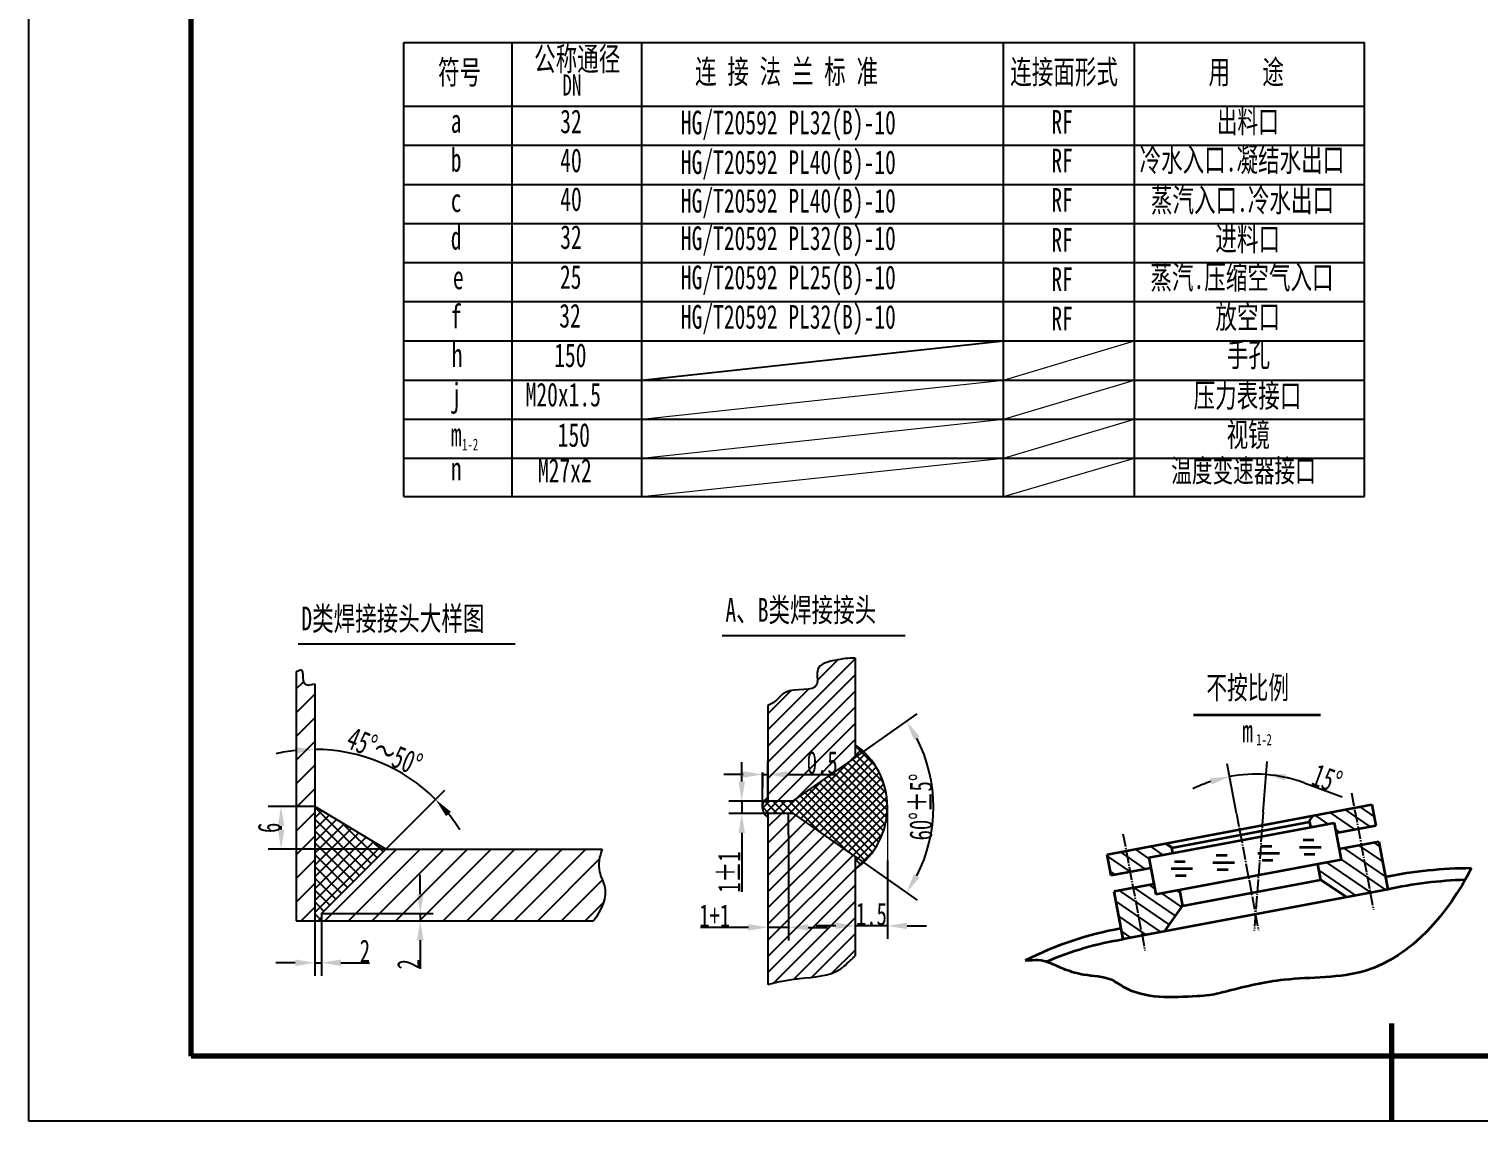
# Model space of a CAD drawing. Header units: millimetres. Extents: x 7751 to 14051, y -2013 to 6897.
# Drawn here: x 7751 to 11101, y -2013 to 511 of the extents above; entities that cross this region are included whole.
import ezdxf

# ---------------------------------------------------------------- set-up
doc = ezdxf.new("R2010")
doc.units = ezdxf.units.MM
doc.linetypes.add('EB_DASHDOT', pattern=[39, 30, -3, 3, -3])
doc.layers.get('Defpoints').update_dxf_attribs({"lineweight": 0})
for name, color, linetype, lineweight in [('CAXAEB0', 7, 'Continuous', 70), ('CAXA中心线层', 1, 'EB_DASHDOT', 25), ('CAXA剖面线层', 4, 'Continuous', 25), ('CAXA尺寸线层', 3, 'Continuous', 25), ('CAXA细实线层', 7, 'Continuous', 25)]:
    doc.layers.add(name, color=color, linetype=linetype, lineweight=lineweight)
doc.styles.add('HZTXT', font='SimSun.ttf', dxfattribs={"width": 0.7})
doc.styles.add('标准', font='SimSun.ttf', dxfattribs={"width": 0.667})
doc.dimstyles.new('标准', dxfattribs={"dimscale": 15, "dimtxt": 3.5, "dimasz": 3, "dimexe": 2, "dimexo": 0, "dimgap": 0.065, "dimtad": 1, "dimdec": 1, "dimdsep": 46, "dimtxsty": '标准', "dimcen": 0, "dimdle": 4, "dimadec": 4, "dimazin": 2, "dimtfac": 1, "dimtdec": 3, "dimtmove": 0, "dimatfit": 3, "dimfxl": 0, "dimtolj": 1, "dimtzin": 0, "dimarcsym": 0})

# ---------------------------------------------------------------- blocks, each defined once
blk = doc.blocks.new('CAXBLOCK2', base_point=(-2438.9, -3596.9))
at = {"layer": 'CAXA剖面线层', "color": 0, "linetype": 'Continuous', "lineweight": 25}
for p, q in [((-2482.3, -3479.3), (-2351.7, -3609.9)), ((-2482.3, -3506.7), (-2365.4, -3623.6)), ((-2418.5, -3515.8), (-2338, -3596.3)), ((-2482.3, -3534.1), (-2379.1, -3637.3)), ((-2482.3, -3561.4), (-2392.7, -3651)), ((-2350.7, -3556.2), (-2324.3, -3582.6)), ((-2482.3, -3588.8), (-2406.4, -3664.7)), ((-2482.3, -3616.1), (-2420.1, -3678.3)), ((-2482.3, -3643.5), (-2433.8, -3692)), ((-2482.3, -3670.9), (-2447.5, -3705.7)), ((-2482.3, -3698.2), (-2461.1, -3719.4)), ((-2482.3, -3725.6), (-2466.8, -3741))]:
    blk.add_line(p, q, dxfattribs=at)
blk = doc.blocks.new('CAXBLOCK3', base_point=(-2428.9, -3600.2))
at = {"layer": 'CAXA剖面线层', "color": 0, "linetype": 'Continuous', "lineweight": 25}
for p, q in [((-2482.3, -3503.6), (-2466.1, -3487.4)), ((-2482.3, -3531), (-2449, -3497.6)), ((-2482.3, -3558.3), (-2431.8, -3507.8)), ((-2482.3, -3585.7), (-2414.7, -3518.1)), ((-2482.3, -3613), (-2397.5, -3528.3)), ((-2482.3, -3640.4), (-2380.4, -3538.5)), ((-2482.3, -3667.8), (-2363.3, -3548.7)), ((-2482.3, -3695.1), (-2346.1, -3558.9)), ((-2482.3, -3722.5), (-2329, -3569.2)), ((-2474, -3741.5), (-2466.8, -3734.4))]:
    blk.add_line(p, q, dxfattribs=at)
blk = doc.blocks.new('CAXBLOCK4', base_point=(-2265, -3637.2))
at = {"layer": 'CAXA剖面线层', "color": 0, "linetype": 'Continuous', "lineweight": 25}
for p, q in [((-2458.9, -3741.5), (-2293.3, -3575.9)), ((-2404.2, -3741.5), (-2238.6, -3575.9)), ((-2349.5, -3741.5), (-2183.9, -3575.9)), ((-2294.8, -3741.5), (-2129.2, -3575.9)), ((-2240, -3741.5), (-2074.4, -3575.9)), ((-2185.3, -3741.5), (-2019.7, -3575.9)), ((-2130.6, -3741.5), (-1965, -3575.9)), ((-2075.9, -3741.5), (-1910.3, -3575.9)), ((-2021.2, -3741.5), (-1855.6, -3575.9)), ((-1966.5, -3741.5), (-1824.5, -3599.6)), ((-1911.7, -3741.5), (-1817.3, -3647.1)), ((-1857, -3741.5), (-1814.9, -3699.4))]:
    blk.add_line(p, q, dxfattribs=at)
blk = doc.blocks.new('CAXBLOCK5', base_point=(-2498.7, -3511.4))
at = {"layer": 'CAXA剖面线层', "color": 0, "linetype": 'Continuous', "lineweight": 25}
for p, q in [((-2525.3, -3205.9), (-2508.4, -3189)), ((-2525.3, -3260.7), (-2482.3, -3217.7)), ((-2525.3, -3315.4), (-2482.3, -3272.4)), ((-2525.3, -3370.1), (-2482.3, -3327.1)), ((-2525.3, -3424.8), (-2482.3, -3381.9)), ((-2525.3, -3479.5), (-2482.3, -3436.6)), ((-2525.3, -3534.3), (-2482.3, -3491.3)), ((-2525.3, -3589), (-2482.3, -3546)), ((-2525.3, -3643.7), (-2482.3, -3600.7)), ((-2525.3, -3698.4), (-2482.3, -3655.5)), ((-2513.6, -3741.5), (-2482.3, -3710.2))]:
    blk.add_line(p, q, dxfattribs=at)
blk = doc.blocks.new('*D125')
at = {"layer": 'CAXA尺寸线层', "color": 0, "linetype": 'Continuous', "lineweight": -2}
for p, q in [((8411.8, -1286), (8304, -1286)), ((8334, -1339.1), (8334, -1331)), ((8576.4, -1384.1), (8304, -1384.1))]:
    blk.add_line(p, q, dxfattribs=at)
at = {"layer": 'CAXA尺寸线层', "color": 0, "linetype": 'Continuous'}
for points in [[(8326.5, -1331), (8341.5, -1331), (8334, -1286)], [(8326.5, -1339.1), (8341.5, -1339.1), (8334, -1384.1)]]:
    blk.add_solid(points, dxfattribs=at)
at = {"layer": 'Defpoints', "color": 0, "linetype": 'Continuous'}
for p in [(8334, -1286), (8411.8, -1286), (8576.4, -1384.1)]:
    blk.add_point(p, dxfattribs=at)
at = {"layer": 'CAXA尺寸线层', "color": 0, "linetype": 'Continuous', "lineweight": 25, "insert": (8306.8, -1335), "char_height": 52.5, "attachment_point": 5, "rotation": 90, "style": '标准'}
blk.add_mtext('\\A1;\\fSimSun;6', dxfattribs=at)
blk = doc.blocks.new('*D126')
at = {"layer": 'CAXA尺寸线层', "color": 0, "linetype": 'Continuous', "lineweight": -2}
for p, q in [((8411.8, -1549.7), (8411.8, -1676.8)), ((8427.2, -1564), (8427.2, -1676.8)), ((8366.8, -1646.8), (8321.8, -1646.8)), ((8411.8, -1646.8), (8427.2, -1646.8)), ((8472.2, -1646.8), (8538.4, -1646.8))]:
    blk.add_line(p, q, dxfattribs=at)
at = {"layer": 'CAXA尺寸线层', "color": 0, "linetype": 'Continuous'}
for points in [[(8366.8, -1639.3), (8366.8, -1654.3), (8411.8, -1646.8)], [(8472.2, -1639.3), (8472.2, -1654.3), (8427.2, -1646.8)]]:
    blk.add_solid(points, dxfattribs=at)
at = {"layer": 'Defpoints', "color": 0, "linetype": 'Continuous'}
for p in [(8411.8, -1549.7), (8427.2, -1564), (8427.2, -1646.8)]:
    blk.add_point(p, dxfattribs=at)
at = {"layer": 'CAXA尺寸线层', "color": 0, "linetype": 'Continuous', "lineweight": 25, "insert": (8527.8, -1619.6), "char_height": 52.5, "attachment_point": 5, "style": '标准'}
blk.add_mtext('\\A1;\\fSimSun;2', dxfattribs=at)
blk = doc.blocks.new('*D127')
at = {"layer": 'CAXA尺寸线层', "color": 0, "linetype": 'Continuous', "lineweight": -2}
for p, q in [((8655.7, -1488.3), (8655.7, -1443.3)), ((8536, -1533.3), (8685.7, -1533.3)), ((8655.7, -1533.3), (8655.7, -1549.7)), ((8368.8, -1549.7), (8685.7, -1549.7)), ((8655.7, -1594.7), (8655.7, -1660.9))]:
    blk.add_line(p, q, dxfattribs=at)
at = {"layer": 'CAXA尺寸线层', "color": 0, "linetype": 'Continuous'}
for points in [[(8648.2, -1488.3), (8663.2, -1488.3), (8655.7, -1533.3)], [(8648.2, -1594.7), (8663.2, -1594.7), (8655.7, -1549.7)]]:
    blk.add_solid(points, dxfattribs=at)
at = {"layer": 'Defpoints', "color": 0, "linetype": 'Continuous'}
for p in [(8536, -1533.3), (8368.8, -1549.7), (8655.7, -1549.7)]:
    blk.add_point(p, dxfattribs=at)
at = {"layer": 'CAXA尺寸线层', "color": 0, "linetype": 'Continuous', "lineweight": 25, "insert": (8628.5, -1650.3), "char_height": 52.5, "attachment_point": 5, "rotation": 90, "style": '标准'}
blk.add_mtext('\\A1;\\fSimSun;2', dxfattribs=at)
blk = doc.blocks.new('*D128')
at = {"layer": 'CAXA尺寸线层', "color": 0, "linetype": 'Continuous', "lineweight": -2}
blk.add_line((8576.4, -1384.1), (8712.3, -1248.2), dxfattribs=at)
for start, end in [(96.5305, 103.061), (45, 90), (31.939, 38.4695)]:
    blk.add_arc((8411.8, -1548.7), 395, start, end, dxfattribs=at)
at = {"layer": 'CAXA尺寸线层', "color": 0, "linetype": 'Continuous'}
for points in [[(8366.4, -1148.8), (8367.3, -1163.8), (8411.8, -1153.7)], [(8715.4, -1308), (8726.6, -1298), (8691.1, -1269.4)]]:
    blk.add_solid(points, dxfattribs=at)
at = {"layer": 'Defpoints', "color": 0, "linetype": 'Continuous'}
for p in [(8411.8, -1001.9), (8609.3, -1206.6), (8576.4, -1384.1), (8427.2, -1533.3), (8411.8, -1549.7)]:
    blk.add_point(p, dxfattribs=at)
at = {"layer": 'CAXA尺寸线层', "color": 0, "linetype": 'Continuous', "lineweight": 25, "insert": (8573.4, -1158.6), "char_height": 52.5, "attachment_point": 5, "rotation": 337.5, "style": '标准'}
blk.add_mtext('\\A1;{\\fSimSun|b0|i0|c134|p0;45°～50°}', dxfattribs=at)
blk = doc.blocks.new('CAXBLOCK10', base_point=(-568.3, -3654.1))
at = {"layer": 'CAXA剖面线层', "color": 0, "linetype": 'Continuous', "lineweight": 25}
for p, q in [((-500.3, -3632), (-529.4, -3612.1)), ((-480.2, -3615.5), (-494.8, -3605.6)), ((-575.1, -3671.4), (-628.7, -3634.8)), ((-540.5, -3664.9), (-598.7, -3625.1)), ((-532.6, -3640.1), (-564, -3618.6)), ((-609.7, -3677.9), (-622.2, -3669.4))]:
    blk.add_line(p, q, dxfattribs=at)
blk = doc.blocks.new('CAXBLOCK11', base_point=(-549.9, -3752))
at = {"layer": 'CAXA剖面线层', "color": 0, "linetype": 'Continuous', "lineweight": 25}
for p, q in [((-485.9, -3792.8), (-600.7, -3714.3)), ((-471.5, -3772.4), (-566.1, -3707.8)), ((-519.6, -3709.3), (-531.5, -3701.2)), ((-460.6, -3719.5), (-467.7, -3714.6)), ((-504.4, -3810.3), (-609.2, -3738.7)), ((-457.1, -3752), (-502.4, -3721.1)), ((-539.1, -3816.8), (-602.6, -3773.3)), ((-573.7, -3823.3), (-596.1, -3808))]:
    blk.add_line(p, q, dxfattribs=at)
blk = doc.blocks.new('CAXBLOCK12', base_point=(-54.5, -3672))
at = {"layer": 'CAXA剖面线层', "color": 0, "linetype": 'Continuous', "lineweight": 25}
for p, q in [((14.1, -3681.6), (-81.1, -3616.5)), ((7.6, -3647), (-46.5, -3610)), ((1.1, -3612.3), (-11.9, -3603.5)), ((-19.5, -3719), (-121.3, -3649.4)), ((15.2, -3712.5), (-88.5, -3641.7)), ((-54.1, -3725.6), (-140.9, -3666.2))]:
    blk.add_line(p, q, dxfattribs=at)
blk = doc.blocks.new('CAXBLOCK13', base_point=(-79.4, -3556.5))
at = {"layer": 'CAXA剖面线层', "color": 0, "linetype": 'Continuous', "lineweight": 25}
for p, q in [((-119.3, -3560.3), (-148.4, -3540.4)), ((-55.5, -3573.7), (-113.7, -3533.9)), ((-20.9, -3567.1), (-79.1, -3527.4)), ((-12, -3543.1), (-44.4, -3520.9)), ((-153.9, -3566.8), (-160.5, -3562.3)), ((-90.2, -3580.2), (-101.5, -3572.4))]:
    blk.add_line(p, q, dxfattribs=at)
blk = doc.blocks.new('*D129')
at = {"layer": 'CAXA尺寸线层', "color": 0, "linetype": 'Continuous', "lineweight": -2}
for p, q in [((10542.6, -1302.2), (10520.9, -1187)), ((10604.3, -1298.8), (10613.2, -1181.9)), ((10698.8, -1231.1), (10786.4, -1263.5))]:
    blk.add_line(p, q, dxfattribs=at)
for start, end in [(108.6194, 116.5848), (85.654, 100.654), (69.6844, 85.654), (69.7232, 77.6886)]:
    blk.add_arc((10586.3, -1534.9), 323.9, start, end, dxfattribs=at)
at = {"layer": 'CAXA尺寸线层', "color": 0, "linetype": 'Continuous'}
for points in [[(10481, -1220.6), (10484.8, -1235.1), (10526.4, -1216.5)], [(10654.3, -1225.8), (10656.5, -1210.9), (10610.9, -1211.8)]]:
    blk.add_solid(points, dxfattribs=at)
at = {"layer": 'Defpoints', "color": 0, "linetype": 'Continuous'}
for p in [(10554.4, -1212.5), (10542.6, -1302.2), (10604.3, -1298.8), (10583.5, -1572.1), (10593.2, -1571.6)]:
    blk.add_point(p, dxfattribs=at)
at = {"layer": 'CAXA尺寸线层', "color": 0, "linetype": 'Continuous', "lineweight": 25, "insert": (10752, -1221.7), "char_height": 52.5, "attachment_point": 5, "rotation": 339.6844, "style": '标准'}
blk.add_mtext('\\A1;\\fSimSun;15{%%D}', dxfattribs=at)
blk = doc.blocks.new('CAXBLOCK16', base_point=(-1248.9, -3471.7))
at = {"layer": 'CAXA剖面线层', "color": 0, "linetype": 'Continuous', "lineweight": 25}
for p, q in [((-1185.1, -3385.4), (-1233, -3337.5)), ((-1158.8, -3467.9), (-1250.5, -3376.2)), ((-1161.4, -3446.6), (-1239.5, -3368.5)), ((-1168.1, -3421.2), (-1233, -3356.2)), ((-1172.5, -3547.6), (-1305.5, -3414.7)), ((-1167.4, -3534), (-1294.5, -3407)), ((-1163.2, -3519.5), (-1283.5, -3399.3)), ((-1160.2, -3503.8), (-1272.5, -3391.6)), ((-1158.6, -3486.7), (-1261.5, -3383.9)), ((-1201.3, -3593.7), (-1349.5, -3445.5)), ((-1193, -3583.3), (-1338.5, -3437.8)), ((-1185.4, -3572.2), (-1327.5, -3430.1)), ((-1178.5, -3560.3), (-1316.5, -3422.4)), ((-1432.3, -3493.6), (-1447.4, -3478.4)), ((-1413.6, -3493.6), (-1442.9, -3464.2)), ((-1394.9, -3493.6), (-1423.3, -3465.1)), ((-1376.2, -3493.6), (-1404.6, -3465.1)), ((-1315.5, -3535.6), (-1385.9, -3465.1)), ((-1253.1, -3579.2), (-1371.5, -3460.9)), ((-1210.3, -3603.3), (-1360.5, -3453.2)), ((-1220, -3612.3), (-1233, -3599.3)), ((-1230.5, -3620.6), (-1233, -3618))]:
    blk.add_line(p, q, dxfattribs=at)
blk = doc.blocks.new('CAXBLOCK17', base_point=(-1268.6, -3468.4))
at = {"layer": 'CAXA剖面线层', "color": 0, "linetype": 'Continuous', "lineweight": 25}
for p, q in [((-1233, -3341.7), (-1229, -3337.7)), ((-1233, -3360.4), (-1218.6, -3346.1)), ((-1370, -3497.4), (-1244.7, -3372.1)), ((-1359, -3505.1), (-1209, -3355.1)), ((-1348, -3512.8), (-1200.1, -3364.9)), ((-1337, -3520.5), (-1191.9, -3375.4)), ((-1384.9, -3493.6), (-1307.1, -3415.8)), ((-1326, -3528.2), (-1184.4, -3386.6)), ((-1315, -3535.9), (-1177.7, -3398.6)), ((-1304, -3543.6), (-1171.8, -3411.4)), ((-1293, -3551.3), (-1166.8, -3425.1)), ((-1282, -3559), (-1162.8, -3439.8)), ((-1447.4, -3481.3), (-1431.2, -3465.1)), ((-1442.3, -3494.9), (-1412.5, -3465.1)), ((-1422.3, -3493.6), (-1393.8, -3465.1)), ((-1403.6, -3493.6), (-1369.5, -3459.5)), ((-1271, -3566.7), (-1159.9, -3455.6)), ((-1260, -3574.4), (-1158.5, -3472.9)), ((-1249, -3582.1), (-1158.9, -3492)), ((-1238, -3589.8), (-1162, -3513.8)), ((-1233, -3603.5), (-1169.5, -3540)), ((-1233, -3622.2), (-1190.1, -3579.3))]:
    blk.add_line(p, q, dxfattribs=at)
blk = doc.blocks.new('CAXBLOCK18', base_point=(-1349.2, -3703.4))
at = {"layer": 'CAXA剖面线层', "color": 0, "linetype": 'Continuous', "lineweight": 25}
for p, q in [((-1434.8, -3524.8), (-1403.6, -3493.6)), ((-1434.8, -3562.2), (-1370, -3497.4)), ((-1434.8, -3599.6), (-1348, -3512.8)), ((-1434.8, -3637), (-1326, -3528.2)), ((-1434.8, -3674.4), (-1304, -3543.6)), ((-1434.8, -3711.8), (-1282, -3559)), ((-1434.8, -3749.2), (-1260, -3574.4)), ((-1434.8, -3786.6), (-1238, -3589.8)), ((-1434.8, -3824), (-1233, -3622.2)), ((-1434.8, -3861.4), (-1233, -3659.6)), ((-1421.7, -3885.7), (-1233, -3697)), ((-1375.6, -3877), (-1233, -3734.4)), ((-1332.3, -3871.1), (-1233, -3771.8)), ((-1286, -3862.2), (-1233, -3809.2))]:
    blk.add_line(p, q, dxfattribs=at)
blk = doc.blocks.new('CAXBLOCK19', base_point=(-1348.1, -3334.6))
at = {"layer": 'CAXA剖面线层', "color": 0, "linetype": 'Continuous', "lineweight": 25}
for p, q in [((-1434.8, -3337.8), (-1233, -3136)), ((-1321, -3186.6), (-1273.1, -3138.7)), ((-1434.8, -3375.2), (-1233, -3173.4)), ((-1434.8, -3300.4), (-1340.1, -3205.7)), ((-1434.8, -3263), (-1382, -3210.2)), ((-1434.8, -3412.6), (-1233, -3210.8)), ((-1434.8, -3450), (-1233, -3248.2)), ((-1412.5, -3465.1), (-1233, -3285.6)), ((-1369.5, -3459.5), (-1233, -3323)), ((-1244.7, -3372.1), (-1233, -3360.4))]:
    blk.add_line(p, q, dxfattribs=at)
blk = doc.blocks.new('*D130')
at = {"layer": 'CAXA尺寸线层', "color": 0, "linetype": 'Continuous', "lineweight": -2}
for p, q in [((9661, -1172.1), (9804.4, -1071.8)), ((9661, -1401.5), (9804.4, -1501.9))]:
    blk.add_line(p, q, dxfattribs=at)
blk.add_arc((9497.3, -1286.8), 344.9, 332.4798, 27.5202, dxfattribs=at)
at = {"layer": 'CAXA尺寸线层', "color": 0, "linetype": 'Continuous'}
for points in [[(9796.8, -1131.3), (9809.6, -1123.5), (9779.8, -1089)], [(9809.6, -1450.1), (9796.8, -1442.3), (9779.8, -1484.7)]]:
    blk.add_solid(points, dxfattribs=at)
at = {"layer": 'Defpoints', "color": 0, "linetype": 'Continuous'}
for p in [(9661, -1172.1), (9516.5, -1273.3), (9518.6, -1301.8), (9835.1, -1356.6), (9661, -1401.5)]:
    blk.add_point(p, dxfattribs=at)
at = {"layer": 'CAXA尺寸线层', "color": 0, "linetype": 'Continuous', "lineweight": 25, "insert": (9813.1, -1286.8), "char_height": 52.5, "attachment_point": 5, "rotation": 90, "style": '标准'}
blk.add_mtext('\\A1;{\\fSimSun|b0|i0|c134|p0;60°±5°}', dxfattribs=at)
blk = doc.blocks.new('*D131')
at = {"layer": 'CAXA尺寸线层', "color": 0, "linetype": 'Continuous', "lineweight": -2}
for p, q in [((9398.8, -1228.3), (9398.8, -1183.3)), ((9459.2, -1273.3), (9368.8, -1273.3)), ((9459.2, -1301.8), (9368.8, -1301.8)), ((9398.8, -1273.3), (9398.8, -1301.8)), ((9398.8, -1346.8), (9398.8, -1482.6))]:
    blk.add_line(p, q, dxfattribs=at)
at = {"layer": 'CAXA尺寸线层', "color": 0, "linetype": 'Continuous'}
for points in [[(9391.3, -1228.3), (9406.3, -1228.3), (9398.8, -1273.3)], [(9391.3, -1346.8), (9406.3, -1346.8), (9398.8, -1301.8)]]:
    blk.add_solid(points, dxfattribs=at)
at = {"layer": 'Defpoints', "color": 0, "linetype": 'Continuous'}
for p in [(9398.8, -1301.8), (9459.2, -1273.3), (9459.2, -1301.8)]:
    blk.add_point(p, dxfattribs=at)
at = {"layer": 'CAXA尺寸线层', "color": 0, "linetype": 'Continuous', "lineweight": 25, "insert": (9369.7, -1437.2), "char_height": 52.5, "attachment_point": 5, "rotation": 90, "style": '标准'}
blk.add_mtext('\\A1;{\\fSimSun|b0|i0|c134|p0;1±1}', dxfattribs=at)
blk = doc.blocks.new('*D132')
at = {"layer": 'CAXA尺寸线层', "color": 0, "linetype": 'Continuous', "lineweight": -2}
for p, q in [((9459.2, -1273.3), (9459.2, -1181.7)), ((9402.1, -1211.7), (9357.1, -1211.7)), ((9447.1, -1206.9), (9447.1, -1241.7)), ((9447.1, -1211.7), (9459.2, -1211.7)), ((9504.2, -1211.7), (9620.4, -1211.7))]:
    blk.add_line(p, q, dxfattribs=at)
at = {"layer": 'CAXA尺寸线层', "color": 0, "linetype": 'Continuous'}
for points in [[(9402.1, -1204.2), (9402.1, -1219.2), (9447.1, -1211.7)], [(9504.2, -1204.2), (9504.2, -1219.2), (9459.2, -1211.7)]]:
    blk.add_solid(points, dxfattribs=at)
at = {"layer": 'Defpoints', "color": 0, "linetype": 'Continuous'}
for p in [(9447.1, -1206.9), (9459.2, -1211.7), (9459.2, -1273.3)]:
    blk.add_point(p, dxfattribs=at)
at = {"layer": 'CAXA尺寸线层', "color": 0, "linetype": 'Continuous', "lineweight": 18, "insert": (9584.8, -1184.5), "char_height": 52.5, "attachment_point": 5, "style": '标准'}
blk.add_mtext('\\A1;\\fSimSun;0.5', dxfattribs=at)
blk = doc.blocks.new('*D133')
at = {"layer": 'CAXA尺寸线层', "color": 0, "linetype": 'Continuous', "lineweight": -2}
for p, q in [((9459.2, -1301.8), (9459.2, -1595)), ((9507, -1351), (9507, -1595)), ((9414.2, -1565), (9303.3, -1565)), ((9507, -1565), (9459.2, -1565)), ((9552, -1565), (9597, -1565))]:
    blk.add_line(p, q, dxfattribs=at)
at = {"layer": 'CAXA尺寸线层', "color": 0, "linetype": 'Continuous'}
for points in [[(9414.2, -1557.5), (9414.2, -1572.5), (9459.2, -1565)], [(9552, -1557.5), (9552, -1572.5), (9507, -1565)]]:
    blk.add_solid(points, dxfattribs=at)
at = {"layer": 'Defpoints', "color": 0, "linetype": 'Continuous'}
for p in [(9459.2, -1301.8), (9507, -1351), (9459.2, -1565)]:
    blk.add_point(p, dxfattribs=at)
at = {"layer": 'CAXA尺寸线层', "color": 0, "linetype": 'Continuous', "lineweight": 25, "insert": (9336.3, -1537.8), "char_height": 52.5, "attachment_point": 5, "style": '标准'}
blk.add_mtext('\\A1;{\\fSimSun|b0|i0|c134|p0;1+1}', dxfattribs=at)
blk = doc.blocks.new('*D134')
at = {"layer": 'CAXA尺寸线层', "color": 0, "linetype": 'Continuous', "lineweight": -2}
for p, q in [((9661, -1401.5), (9661, -1591.6)), ((9736.1, -1410.7), (9736.1, -1591.6)), ((9616, -1561.6), (9571, -1561.6)), ((9736.1, -1561.6), (9661, -1561.6)), ((9781.1, -1561.6), (9826.1, -1561.6))]:
    blk.add_line(p, q, dxfattribs=at)
at = {"layer": 'CAXA尺寸线层', "color": 0, "linetype": 'Continuous'}
for points in [[(9616, -1554.1), (9616, -1569.1), (9661, -1561.6)], [(9781.1, -1554.1), (9781.1, -1569.1), (9736.1, -1561.6)]]:
    blk.add_solid(points, dxfattribs=at)
at = {"layer": 'Defpoints', "color": 0, "linetype": 'Continuous'}
for p in [(9661, -1401.5), (9736.1, -1410.7), (9661, -1561.6)]:
    blk.add_point(p, dxfattribs=at)
at = {"layer": 'CAXA尺寸线层', "color": 0, "linetype": 'Continuous', "lineweight": 18, "insert": (9698.5, -1534.4), "char_height": 52.5, "attachment_point": 5, "style": '标准'}
blk.add_mtext('\\A1;\\fSimSun;1.5', dxfattribs=at)
blk = doc.blocks.new('CAXBLOCK25', base_point=(3000, -4304.9))
at = {"layer": 'CAXAEB0', "color": 0, "linetype": 'Continuous', "lineweight": 25}
for p, q in [((-3150, -4454.9), (-3150, 4455.1)), ((3150, -4454.9), (-3150, -4454.9))]:
    blk.add_line(p, q, dxfattribs=at)
at = {"layer": 'CAXAEB0', "color": 0, "linetype": 'Continuous', "lineweight": 70}
for p, q in [((-2775, -4304.9), (-2775, 4305.1)), ((0, -4454.9), (0, -4229.9)), ((3000, -4304.9), (-2775, -4304.9))]:
    blk.add_line(p, q, dxfattribs=at)
blk = doc.blocks.new('CAXBLOCK188')
at = {"layer": 'CAXA尺寸线层', "attachment_point": 1, "style": '标准'}
for s, insert, char_height in [('\\fSimSun|b0|i0|p34;m', (-2146.6, -2734.5), 54.75), ('\\fSimSun|b0|i0|p34;1-2', (-2120.5, -2771.4), 27.375)]:
    blk.add_mtext(s, dxfattribs=dict(at, insert=insert, char_height=char_height))

msp = doc.modelspace()

# ---------------------------------------------------------------- linework, layer by layer
at = {"layer": 'CAXAEB0', "linetype": 'Continuous', "lineweight": 18}
for p, q in [((10003.59, -300.62), (10306.85, -209.76)), ((9167.69, -390.66), (10003.59, -300.62)), ((10003.59, -390.66), (10306.85, -300.62)), ((9167.69, -480.7), (10003.59, -390.66)), ((10003.59, -480.7), (10306.85, -390.66)), ((9167.69, -569.53), (10003.59, -480.7)), ((10003.59, -569.53), (10306.85, -480.7)), ((9736.05, -1287.18), (9736.05, -1410.67))]:
    msp.add_line(p, q, dxfattribs=at)
at = {"layer": 'CAXAEB0', "linetype": 'Continuous', "lineweight": 35}
for p, q in [((10736.29, -1074.29), (10443.28, -1074.29)), ((10243.3, -1396.5), (10855.64, -1281.31)), ((10855.64, -1281.31), (10864.86, -1330.3)), ((10339.76, -1403.72), (10768.4, -1323.08)), ((10392.56, -1381.1), (10710.98, -1321.2)), ((10709.11, -1322.85), (10719.61, -1306.36)), ((10710.98, -1321.2), (10713.29, -1333.45)), ((10768.4, -1323.08), (10784.53, -1408.81)), ((10864.86, -1330.3), (10773.01, -1347.58)), ((10395.15, -1382.14), (10379.13, -1370.41)), ((10721.11, -1363.66), (10696.19, -1363.66)), ((10871.77, -1367.04), (10779.92, -1384.32)), ((10871.77, -1367.04), (10892.51, -1477.26)), ((10252.51, -1445.49), (10243.3, -1396.5)), ((10339.76, -1403.72), (10355.88, -1489.45)), ((10392.56, -1381.1), (10394.87, -1393.35)), ((10520.64, -1399.06), (10495.71, -1399.06)), ((10641.59, -1394.34), (10591.74, -1394.34)), ((10624.41, -1377.82), (10599.49, -1377.82)), ((10738.29, -1380.18), (10688.44, -1380.18)), ((10698.54, -1395.57), (10723.47, -1395.57)), ((10344.36, -1428.21), (10252.51, -1445.49)), ((10784.53, -1408.81), (10355.88, -1489.45)), ((10441.12, -1429.74), (10391.27, -1429.74)), ((10423.94, -1413.22), (10399.01, -1413.22)), ((10537.82, -1415.58), (10487.97, -1415.58)), ((10498.07, -1430.97), (10523, -1430.97)), ((10601.85, -1409.73), (10626.77, -1409.73)), ((10729.41, -1419.18), (10736.33, -1455.92)), ((10351.27, -1464.95), (10259.42, -1482.23)), ((10401.37, -1445.13), (10426.3, -1445.13)), ((10736.33, -1455.92), (10417.91, -1515.82)), ((10736.11, -1454.76), (10797.17, -1495.19)), ((10280.16, -1592.46), (10259.42, -1482.23)), ((10892.51, -1477.26), (10280.16, -1592.46)), ((10410.99, -1479.08), (10417.91, -1515.82)), ((10417.69, -1514.66), (10375.49, -1574.52))]:
    msp.add_line(p, q, dxfattribs=at)
for centre, radius, start, end in [((11088.41, -2449.01), 1020.46, 90.17943, 101.42709), ((11100.72, -2443.23), 988.32, 91.7364, 102.21565), ((10418.22, -2362.8), 807.89, 100.21347, 116.78556), ((10393.44, -2314.71), 730.28, 98.87705, 113.42397)]:
    msp.add_arc(centre, radius, start, end, dxfattribs=at)
msp.add_open_spline([(11085.21, -1428.56), (11032.18, -1532.56), (10898.78, -1689.65), (10669.38, -1676.95), (10551.09, -1704.52), (10484.96, -1722.33), (10404.39, -1726.8), (10319.24, -1732.34), (10245.52, -1677.61), (10195.87, -1678.43), (10151.19, -1665.07), (10119.42, -1651.22), (10092.35, -1639.34), (10069.85, -1641.81), (10057.69, -1641.6), (10054.15, -1641.59)], degree=3, knots=[0, 0, 0, 0, 342.654437, 534.8913337, 668.8290666, 712.8607857, 741.6147709, 914.8817471, 948.0610569, 1013.6314299, 1058.2428784, 1089.288476, 1119.4950991, 1145.7617464, 1156.5238512, 1156.5238512, 1156.5238512, 1156.5238512], dxfattribs=at)
at = {"layer": 'CAXA中心线层', "linetype": 'EB_DASHDOT', "lineweight": 25}
for p, q in [((10808.31, -1254.34), (10858.99, -1523.77)), ((10542.56, -1302.17), (10593.24, -1571.6)), ((10604.27, -1298.77), (10583.5, -1572.14)), ((10280, -1348.74), (10330.69, -1618.18))]:
    msp.add_line(p, q, dxfattribs=at)
at = {"layer": 'CAXA细实线层', "linetype": 'Continuous', "lineweight": 25}
for p, q in [((8618.12, 479.73), (10838.15, 479.73)), ((8618.12, -569.53), (8618.12, 479.73)), ((8868.02, -569.53), (8868.02, 479.73)), ((9167.69, -569.53), (9167.69, 479.73)), ((10003.59, -569.53), (10003.59, 479.73)), ((10306.85, -569.53), (10306.85, 479.73)), ((10838.15, -569.53), (10838.15, 479.73)), ((8618.12, 332.52), (10838.15, 332.52)), ((8618.12, 242.48), (10838.15, 242.48)), ((8618.12, 151.62), (10838.15, 151.62)), ((8618.12, 61.58), (10838.15, 61.58)), ((8618.12, -28.46), (10838.15, -28.46)), ((8618.12, -118.5), (10838.15, -118.5)), ((8618.12, -209.76), (10838.15, -209.76)), ((9167.69, -300.62), (10003.59, -209.76)), ((8618.12, -300.62), (10838.15, -300.62)), ((8618.12, -390.66), (10838.15, -390.66)), ((8618.12, -480.7), (10838.15, -480.7)), ((8618.12, -569.53), (10838.15, -569.53)), ((9353.62, -890.17), (9776.24, -890.17)), ((8373.2, -910.06), (8875.41, -910.06)), ((9661.04, -943.02), (9661.04, -1172.14)), ((8368.81, -975.39), (8368.81, -1549.72)), ((8411.76, -1001.89), (8411.76, -1549.72)), ((9459.24, -1052.32), (9459.24, -1273.33)), ((9661.04, -1172.14), (9516.53, -1273.33)), ((9447.11, -1290.06), (9447.11, -1206.91)), ((8576.38, -1384.11), (8411.76, -1285.96)), ((9516.53, -1273.33), (9459.24, -1273.33)), ((9459.24, -1301.76), (9459.24, -1696.92)), ((9518.59, -1301.76), (9459.24, -1301.76)), ((9506.98, -1350.99), (9506.98, -1301.76)), ((9661.04, -1401.51), (9518.59, -1301.76)), ((8427.24, -1533.26), (8576.38, -1384.11)), ((8576.38, -1384.11), (9076.55, -1384.11)), ((9661.04, -1401.51), (9661.04, -1631.06)), ((8427.24, -1533.26), (8536, -1533.26)), ((8427.24, -1533.26), (8427.24, -1564.02)), ((8368.81, -1549.72), (9056, -1549.72)), ((8410.78, -1549.72), (8411.76, -1548.73))]:
    msp.add_line(p, q, dxfattribs=at)
for centre, radius, start, end in [((9559.67, -1286.8), 175.96, 305.17815, 55.14183), ((9473.14, -1287.36), 26.54, 119.99155, 238.40904)]:
    msp.add_arc(centre, radius, start, end, dxfattribs=at)
for points, knots in [([(8368.81, -975.39), (8374.71, -970.73), (8387.9, -964.64), (8379.54, -1008.43), (8401.53, -1005.52), (8411.76, -1001.89)], [0, 0, 0, 0, 18.3523029, 46.5021902, 71.5911858, 71.5911858, 71.5911858, 71.5911858]), ([(9661.04, -943.02), (9645.74, -942.21), (9617.08, -946.74), (9564.88, -959.07), (9585.97, -1028.35), (9504.77, -1005.08), (9480.41, -1041.57), (9465.39, -1049.78), (9459.24, -1052.32)], [0, 0, 0, 0, 48.3950487, 93.3545714, 129.032999, 205.7124135, 237.6287949, 257.7238982, 257.7238982, 257.7238982, 257.7238982]), ([(9076.55, -1384.11), (9069.46, -1401.16), (9063.7, -1431.72), (9093.32, -1483.58), (9074.91, -1525.41), (9056, -1549.72)], [0, 0, 0, 0, 53.9874549, 89.1502388, 175.5551376, 175.5551376, 175.5551376, 175.5551376]), ([(9459.24, -1696.92), (9471.63, -1693.49), (9495.99, -1687.86), (9552.35, -1679.98), (9615.16, -1678.36), (9648.19, -1642.58), (9659.22, -1632.67), (9661.04, -1631.06)], [0, 0, 0, 0, 38.6773799, 75.1137826, 173.6049285, 210.8452209, 218.1819072, 218.1819072, 218.1819072, 218.1819072])]:
    msp.add_open_spline(points, degree=3, knots=knots, dxfattribs=at)

# ---------------------------------------------------------------- block references
at = {"layer": 'CAXAEB0', "linetype": 'Continuous', "lineweight": 70}
msp.add_blockref('CAXBLOCK25', (13901.29, -1862.53), dxfattribs=at)
at = {"layer": 'CAXA剖面线层', "linetype": 'Continuous', "lineweight": 25}
for name, p in [('CAXBLOCK19', (9545.93, -1142.78)), ('CAXBLOCK5', (8395.38, -1319.65)), ('CAXBLOCK16', (9645.17, -1279.89)), ('CAXBLOCK17', (9625.49, -1276.61)), ('CAXBLOCK2', (8455.19, -1405.06)), ('CAXBLOCK3', (8465.21, -1408.4)), ('CAXBLOCK18', (9544.9, -1511.64)), ('CAXBLOCK4', (8629.02, -1445.37))]:
    msp.add_blockref(name, p, dxfattribs=at)
at = {"layer": 'CAXA剖面线层', "linetype": 'Continuous', "lineweight": 35}
for name, p in [('CAXBLOCK13', (10793.37, -1322.07)), ('CAXBLOCK10', (10304.43, -1419.72)), ('CAXBLOCK12', (10818.26, -1437.64)), ('CAXBLOCK11', (10322.84, -1517.62))]:
    msp.add_blockref(name, p, dxfattribs=at)
at = {"layer": 'CAXA尺寸线层', "linetype": 'Continuous', "lineweight": 25}
msp.add_blockref('CAXBLOCK188', (10872.88, 2335.89), dxfattribs=at)

# ---------------------------------------------------------------- texts
at = {"layer": 'CAXA尺寸线层', "linetype": 'Continuous', "lineweight": 25, "attachment_point": 1, "style": '标准'}
for s, insert, char_height in [('\\fSimSun|b0|i0|p34;公称通径', (8918.96, 469.22), 54.7449), ('\\fSimSun|b0|i0|p34;符号', (8696.89, 438.64), 54.7449), ('\\fSimSun|b0|i0|p34;连 接 法 兰 标 准', (9290.89, 439.99), 54.75), ('\\fSimSun|b0|i0|p34;连接面形式', (10019.39, 439.21), 54.75), ('\\fSimSun|b0|i0|p34;用   途', (10477.84, 439.21), 54.7449), ('\\fSimSun|b0|i0|p34;DN', (8984.13, 406.06), 48.6622), ('\\fSimSun|b0|i0|p34;a', (8726.25, 326.17), 54.7449), ('\\fSimSun|b0|i0|p34;32', (8979.23, 324.98), 54.75), ('\\fSimSun|b0|i0|p34;HG/T20592 PL32(B)-10', (9258.07, 322.33), 54.75), ('\\fSimSun|b0|i0|p34;RF', (10114.64, 323.88), 54.75), ('\\fSimSun|b0|i0|p34;出料口', (10496.85, 323.58), 52.5), ('\\fSimSun|b0|i0|p34;b', (8726.25, 236.17), 54.7449), ('\\fSimSun|b0|i0|p34;HG/T20592 PL40(B)-10', (9258.07, 230.67), 54.75), ('\\fSimSun|b0|i0|p34;RF', (10114.64, 234.47), 54.75), ('\\fSimSun|b0|i0|p34;冷水入口.凝结水出口', (10318.39, 236.48), 54.75), ('\\fSimSun|b0|i0|p34;40', (8979.23, 234.98), 54.75), ('\\fSimSun|b0|i0|p34;40', (8979.29, 145.43), 54.75), ('\\fSimSun|b0|i0|p34;HG/T20592 PL40(B)-10', (9258.07, 141.67), 54.75), ('\\fSimSun|b0|i0|p34;RF', (10114.64, 143.57), 54.75), ('\\fSimSun|b0|i0|p34;蒸汽入口.冷水出口', (10344.55, 143.3), 54.75), ('\\fSimSun|b0|i0|p34;c', (8726.25, 142.86), 54.75), ('\\fSimSun|b0|i0|p34;d', (8726.25, 56.12), 54.75), ('\\fSimSun|b0|i0|p34;RF', (10114.64, 51.18), 54.75), ('\\fSimSun|b0|i0|p34;进料口', (10493.63, 53.66), 54.75), ('\\fSimSun|b0|i0|p34;蒸汽.压缩空气入口', (10343.43, -34.96), 54.75), ('\\fSimSun|b0|i0|p34;e', (8731.22, -35.44), 54.75), ('\\fSimSun|b0|i0|p34;RF', (10114.64, -39.72), 54.75), ('\\fSimSun|b0|i0|p34;f', (8726.25, -125.6), 54.75), ('\\fSimSun|b0|i0|p34;RF', (10114.64, -130.62), 54.75), ('\\fSimSun|b0|i0|p34;放空口', (10493.63, -126.21), 54.75), ('\\fSimSun|b0|i0|p34;h', (8728.4, -214.97), 54.75), ('\\fSimSun|b0|i0|p34;150', (8965.31, -215.4), 54.75), ('\\fSimSun|b0|i0|p34;手孔', (10520.28, -214.56), 54.75), ('\\fSimSun|b0|i0|p34;j', (8726.25, -307.14), 54.75), ('\\fSimSun|b0|i0|p34;150', (8973.51, -399.64), 54.75), ('\\fSimSun|b0|i0|p34;视镜', (10519.79, -399.21), 54.75), ('\\fSimSun|b0|i0|p34;A、B类焊接接头', (9361.2, -803.96), 54.752), ('\\fSimSun|b0|i0|p34;D类焊接接头大样图', (8380.79, -823.85), 54.752), ('\\fSimSun|b0|i0|p34;不按比例', (10472.89, -984.55), 52.5)]:
    msp.add_mtext(s, dxfattribs=dict(at, insert=insert, char_height=char_height))
at = {"layer": 'CAXA尺寸线层', "color": 1, "linetype": 'Continuous', "lineweight": 25, "attachment_point": 1, "style": '标准'}
for s, insert, char_height in [('\\fSimSun|b0|i0|p34;32', (8979.23, 57.6), 54.75), ('\\fSimSun|b0|i0|p34;HG/T20592 PL32(B)-10', (9258.07, 54.96), 54.75), ('\\fSimSun|b0|i0|p34;HG/T20592 PL25(B)-10', (9258.07, -35.5), 54.75), ('\\fSimSun|b0|i0|p34;25', (8978.56, -34.58), 54.75), ('\\fSimSun|b0|i0|p34;32', (8977.08, -124.04), 54.75), ('\\fSimSun|b0|i0|p34;HG/T20592 PL32(B)-10', (9258.07, -126.69), 54.75), ('\\fSimSun|b0|i0|p34;压力表接口', (10443.23, -308.39), 54.75), ('\\fSimSun|b0|i0|p34;M20x1.5', (8899.36, -306.4), 54.75), ('\\fSimSun|b0|i0|p34;n', (8726.25, -477.49), 54.7449), ('\\fSimSun|b0|i0|p34;M27x2', (8927.75, -481.8), 54.75), ('\\fSimSun|b0|i0|p34;温度变速器接口', (10391.5, -483.3), 52.5)]:
    msp.add_mtext(s, dxfattribs=dict(at, insert=insert, char_height=char_height))
at = {"layer": 'CAXA尺寸线层', "attachment_point": 1}
for s, insert, char_height, style in [('{\\fSimSun|b0|i0|c134|p34;m}', (10555.59, -1084.72), 52.5, 'HZTXT'), ('\\fSimSun|b0|i0|p34;1-2', (10588.26, -1118.04), 26.25, '标准')]:
    msp.add_mtext(s, dxfattribs=dict(at, insert=insert, char_height=char_height, style=style))

# ---------------------------------------------------------------- dimensions: what is measured, and where the dimension line sits
at = {"layer": 'CAXA尺寸线层', "linetype": 'Continuous', "lineweight": 25}
for base, line1, line2, text, picture, middle in [((8609.28, -1206.63), ((8411.76, -1001.89), (8411.76, -1549.72)), ((8427.24, -1533.26), (8576.38, -1384.11)), '{\\fSimSun|b0|i0|c134|p0;45°～50°}', '*D128', (8573.35, -1158.63)), ((9835.08, -1356.58), ((9661.04, -1172.14), (9516.53, -1273.33)), ((9661.04, -1401.51), (9518.59, -1301.76)), '{\\fSimSun|b0|i0|c134|p0;60°±5°}', '*D130', (9813.09, -1286.82)), ((10554.42, -1212.48), ((10604.27, -1298.77), (10583.5, -1572.14)), ((10542.56, -1302.17), (10593.24, -1571.6)), '\\fSimSun;15{%%D}', '*D129', (10752.04, -1221.74))]:
    dim = msp.add_angular_dim_2l(base=base, line1=line1, line2=line2, text=text, dimstyle='标准', override={"dimadec": 1}, dxfattribs=at)
    dim.commit()
    dim.dimension.update_dxf_attribs({"geometry": picture, "text_midpoint": middle})
at = {"layer": 'CAXA尺寸线层', "linetype": 'Continuous', "lineweight": 18}
dim = msp.add_linear_dim(base=(9459.24, -1211.73), p1=(9447.11, -1206.91), p2=(9459.24, -1273.33), angle=180, text='\\fSimSun;0.5', dimstyle='标准', dxfattribs=at)
dim.commit()
dim.dimension.update_dxf_attribs({"geometry": '*D132', "text_midpoint": (9584.84, -1184.51)})
at = {"layer": 'CAXA尺寸线层', "linetype": 'Continuous', "lineweight": 25}
for base, p1, p2, angle, text, picture, middle in [((9398.78, -1301.76), (9459.24, -1273.33), (9459.24, -1301.76), 270, '{\\fSimSun|b0|i0|c134|p0;1±1}', '*D131', (9369.66, -1437.19)), ((8333.98, -1285.96), (8576.38, -1384.11), (8411.76, -1285.96), 90, '\\fSimSun;6', '*D125', (8306.75, -1335.04)), ((9459.24, -1565.01), (9506.98, -1350.99), (9459.24, -1301.76), 180, '{\\fSimSun|b0|i0|c134|p0;1+1}', '*D133', (9336.26, -1537.79)), ((8655.72, -1549.72), (8536, -1533.26), (8368.81, -1549.72), 90, '\\fSimSun;2', '*D127', (8628.5, -1650.32))]:
    dim = msp.add_linear_dim(base=base, p1=p1, p2=p2, angle=angle, text=text, dimstyle='标准', dxfattribs=at)
    dim.commit()
    dim.dimension.update_dxf_attribs({"geometry": picture, "text_midpoint": middle})
at = {"layer": 'CAXA尺寸线层', "linetype": 'Continuous', "lineweight": 18}
dim = msp.add_linear_dim(base=(9661.04, -1561.64), p1=(9736.05, -1410.67), p2=(9661.04, -1401.51), text='\\fSimSun;1.5', dimstyle='标准', dxfattribs=at)
dim.commit()
dim.dimension.update_dxf_attribs({"geometry": '*D134', "text_midpoint": (9698.55, -1534.42)})
at = {"layer": 'CAXA尺寸线层', "linetype": 'Continuous', "lineweight": 25}
dim = msp.add_linear_dim(base=(8427.24, -1646.84), p1=(8411.76, -1549.72), p2=(8427.24, -1564.02), text='\\fSimSun;2', dimstyle='标准', dxfattribs=at)
dim.commit()
dim.dimension.update_dxf_attribs({"geometry": '*D126', "text_midpoint": (8527.84, -1619.61)})

doc.saveas('drawing.dxf')
